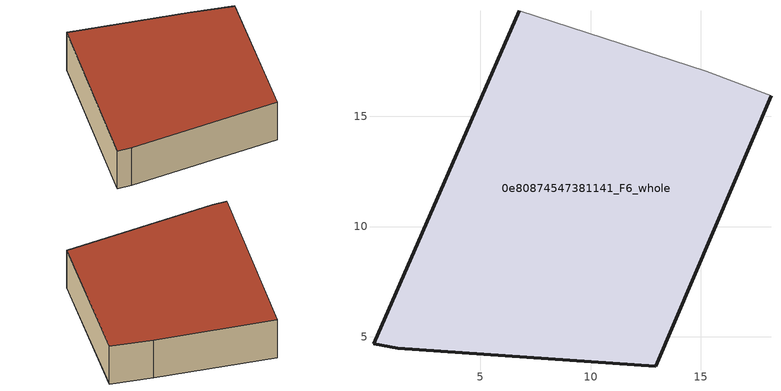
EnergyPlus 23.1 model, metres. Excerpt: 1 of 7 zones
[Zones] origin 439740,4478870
0e80874547381141_F6_whole
 floor to 0e80874547381141_F5_whole (EU_floor_Construction): 12.96,3.67 18.19,15.95 15.25,17.04 6.76,19.79 0.15,4.68 1.25,4.47 z18
 wall outside (EU_wall_Construction): 18.2,15.95 12.97,3.67 1.25,4.47 0.15,4.68 6.76,19.79 z18:21
 wall adiabatic (EU_wall_Construction): 6.76,19.79 15.25,17.04 18.2,15.95 z18:21
 roof outside (EU_roof_Construction): 18.2,15.95 12.97,3.67 1.25,4.47 0.15,4.68 6.76,19.79 15.25,17.04 z21
[Building]
EU S2 Campaign: North Axis=0; Terrain=City; Solar Distribution=FullExterior
[Site:Location]
Madrid: Latitude=40.5; Longitude=-3.5; Time Zone=1; Elevation=609
[SizingPeriod:WeatherFileDays]
AnnualSizingPeriod: Begin Month=1; Begin Day of Month=1; End Month=12; End Day of Month=31; Day of Week for Start Day=Monday; Use Weather File Daylight Saving Period=No; Use Weather File Rain and Snow Indicators=No
[MATERIAL]
EU_InternalMass_Material: Roughness=MediumRough; Thickness=0.1; Conductivity=1; Density=1800; Specific Heat=900; Thermal Absorptance=0.9; Solar Absorptance=0.7; Visible Absorptance=0.7
[MATERIAL:NOMASS] Roughness=MediumRough; Thermal Absorptance=0.9; Solar Absorptance=0.7; Visible Absorptance=0.7
Name | Thermal Resistance
EU_wall_NoMass; EU_roof_NoMass | 2.16768
EU_floor_NoMass | 1.14339
[CONSTRUCTION]
EU_wall_Construction: EU_wall_NoMass
EU_roof_Construction: EU_roof_NoMass
EU_floor_Construction: EU_floor_NoMass
EU_InternalMass_Construction: EU_InternalMass_Material
[ZONE]
0e80874547381141_F6_whole: Type=1; Multiplier=1; Ceiling Height=autocalculate; Volume=545.672; Floor Area=autocalculate; Part of Total Floor Area=Yes
[INTERNALMASS]
0e80874547381141_F6_whole_EU_InternalMass: Construction=EU_InternalMass_Construction; Zone or ZoneList=0e80874547381141_F6_whole; Surface Area=181.891
[OTHEREQUIPMENT]
EU_Step8_InternalGain_0e80874547381141_F6_whole_f000: Fuel Type=Electricity; Zone or ZoneList or Space or SpaceList=0e80874547381141_F6_whole; Schedule=EU_Step8_GainSchedule_0e80874547381141_F6_whole_f000; Design Level Calculation Method=Watts/Area; Power per Zone Floor Area=1; Fraction Latent=0; Fraction Radiant=0; Fraction Lost=0; Carbon Dioxide Generation Rate=0; EndUse Subcategory=EU_Step8_InternalGains
[ZONEVENTILATION:DESIGNFLOWRATE]
EU_ConstantAir_0e80874547381141_F6_whole: Zone or ZoneList or Space or SpaceList=0e80874547381141_F6_whole; Schedule=EU_AlwaysOn; Design Flow Rate Calculation Method=AirChanges/Hour; Air Changes per Hour=0.480546; Ventilation Type=Natural; Fan Pressure Rise=0; Fan Total Efficiency=1; Constant Term Coefficient=1; Temperature Term Coefficient=0; Velocity Term Coefficient=0; Velocity Squared Term Coefficient=0; Minimum Indoor Temperature=-100; Maximum Indoor Temperature=100; Delta Temperature=-100; Minimum Outdoor Temperature=-100; Maximum Outdoor Temperature=100; Maximum Wind Speed=40
[HVACTEMPLATE:ZONE:IDEALLOADSAIRSYSTEM]
0e80874547381141_F6_whole: Template Thermostat=EU_HeatOnly_0e80874547381141_F6_whole; System Availability Schedule=EU_AlwaysOn; Maximum Heating Supply Air Temperature=50; Minimum Cooling Supply Air Temperature=13; Maximum Heating Supply Air Humidity Ratio=0.0156; Minimum Cooling Supply Air Humidity Ratio=0.0077; Heating Limit=NoLimit; Cooling Limit=NoLimit; Heating Availability Schedule=EU_AlwaysOn; Cooling Availability Schedule=EU_CoolingOff; Dehumidification Control Type=ConstantSensibleHeatRatio; Cooling Sensible Heat Ratio=0.7; Dehumidification Setpoint=60; Humidification Control Type=None; Humidification Setpoint=30; Outdoor Air Method=None; Outdoor Air Flow Rate per Person=0.00944; Outdoor Air Flow Rate per Zone Floor Area=0; Outdoor Air Flow Rate per Zone=0; Demand Controlled Ventilation Type=None; Outdoor Air Economizer Type=NoEconomizer; Heat Recovery Type=None; Sensible Heat Recovery Effectiveness=0.7; Latent Heat Recovery Effectiveness=0.65
[SIZING:ZONE]
0e80874547381141_F6_whole: Zone Cooling Design Supply Air Temperature Input Method=SupplyAirTemperature; Zone Cooling Design Supply Air Temperature=13; Zone Heating Design Supply Air Temperature Input Method=SupplyAirTemperature; Zone Heating Design Supply Air Temperature=50; Zone Cooling Design Supply Air Humidity Ratio=0.008; Zone Heating Design Supply Air Humidity Ratio=0.008; Cooling Design Air Flow Method=DesignDay; Cooling Design Air Flow Rate=0; Cooling Minimum Air Flow per Zone Floor Area=0.000762; Cooling Minimum Air Flow=0; Cooling Minimum Air Flow Fraction=0.2; Heating Design Air Flow Method=DesignDay; Heating Design Air Flow Rate=0; Heating Maximum Air Flow per Zone Floor Area=0.002032; Heating Maximum Air Flow=0.141576; Heating Maximum Air Flow Fraction=0.3; Account for Dedicated Outdoor Air System=No; Dedicated Outdoor Air System Control Strategy=NeutralSupplyAir; Dedicated Outdoor Air Low Setpoint Temperature for Design=autosize; Dedicated Outdoor Air High Setpoint Temperature for Design=autosize; Zone Load Sizing Method=Sensible Load Only No Latent Load; Zone Latent Cooling Design Supply Air Humidity Ratio Input Method=HumidityRatioDifference; Zone Cooling Design Supply Air Humidity Ratio Difference=0.005; Zone Latent Heating Design Supply Air Humidity Ratio Input Method=HumidityRatioDifference; Zone Humidification Design Supply Air Humidity Ratio Difference=0.005
[SCHEDULE:CONSTANT]
Name | Hourly Value
EU_AlwaysOn | 1
EU_CoolingOff | 0
[SCHEDULE:FILE]
EU_Step8_GainSchedule_0e80874547381141_F6_whole_f000: File=../../schedules/0e80874547381141/0e80874547381141_F6_whole_f000_gain.csv; Column Number=1; Rows to Skip at Top=0; Number of Hours of Data=8760; Column Separator=Comma; Interpolate to Timestep=No; Minutes per Item=60; Adjust Schedule for Daylight Savings=Yes
